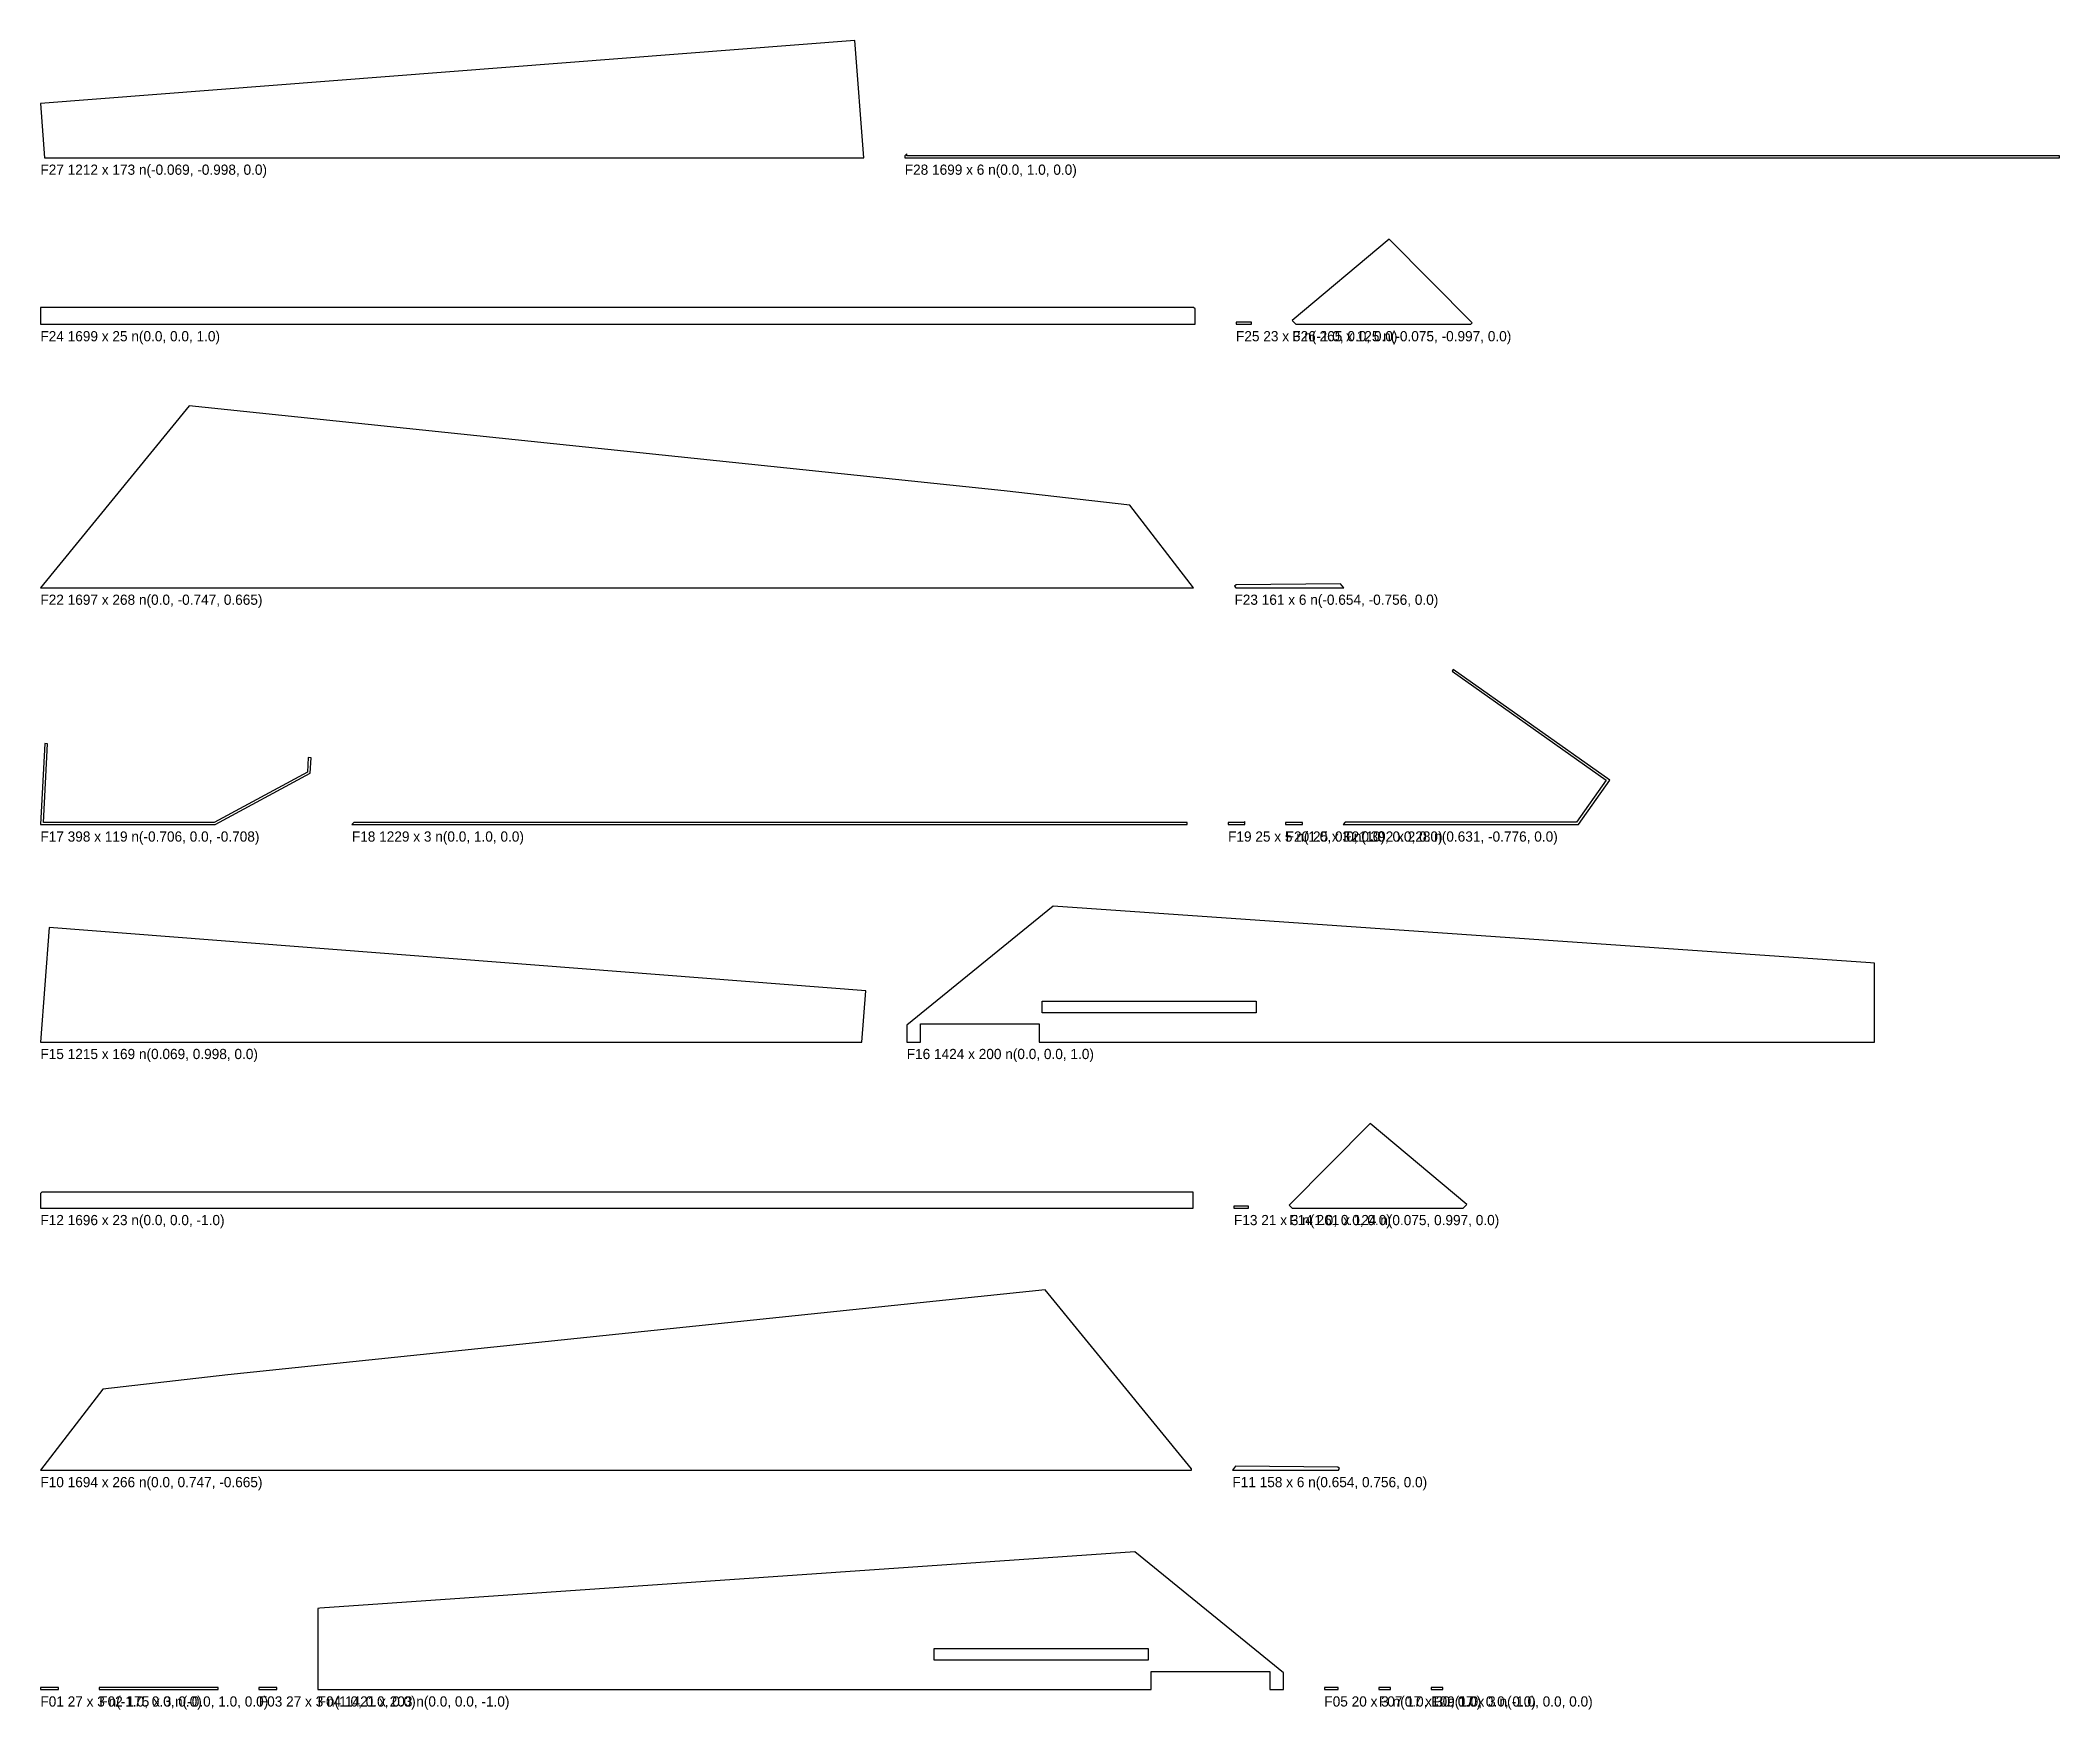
# Model space of a CAD drawing. Header units: millimetres. Extents: x 0 to 2971, y -30 to 2427.
import ezdxf

# ---------------------------------------------------------------- set-up
doc = ezdxf.new("R2010")
doc.units = ezdxf.units.MM

msp = doc.modelspace()

# ---------------------------------------------------------------- linework, layer by layer
at = {"layer": 'CUT'}
for p, q in [((1198.267, 2426.624), (0, 2333.645)), ((1211.671, 2253.885), (1198.267, 2426.624)), ((0, 2333.645), (6.189, 2253.885)), ((1274.671, 2259.874), (1271.671, 2256.885)), ((1274.671, 2256.885), (1274.671, 2259.874)), ((6.189, 2253.885), (1211.671, 2253.885)), ((1271.671, 2256.885), (1271.671, 2253.885)), ((1271.671, 2253.885), (2970.671, 2253.885)), ((2970.671, 2256.885), (1274.671, 2256.885)), ((2970.671, 2253.885), (2970.671, 2256.885)), ((1984.439, 2133.885), (1841.74, 2014.279)), ((2106.555, 2010.977), (1984.439, 2133.885)), ((1696.687, 2033.597), (0, 2033.597)), ((0, 2033.597), (0, 2008.857)), ((1699, 2031.597), (1696.687, 2033.597)), ((1699, 2008.857), (1699, 2031.597)), ((0, 2008.857), (1699, 2008.857)), ((1781.74, 2011.857), (1759, 2011.857)), ((1759, 2011.857), (1759, 2008.857)), ((1759, 2008.857), (1781.74, 2008.857)), ((1781.74, 2008.857), (1781.74, 2011.857)), ((1841.74, 2014.279), (1847.127, 2008.857)), ((1847.127, 2008.857), (2104.421, 2008.857)), ((2104.421, 2008.857), (2106.555, 2010.977)), ((219, 1888.857), (0, 1621.118)), ((1418, 1764.012), (219, 1888.857)), ((1603, 1742.954), (1418, 1764.012)), ((1696.687, 1621.118), (1603, 1742.954)), ((0, 1621.118), (1696.687, 1621.118)), ((1759.129, 1625.355), (1756.687, 1623.514)), ((1756.687, 1623.514), (1758.492, 1621.118)), ((1758.492, 1621.118), (1917.41, 1621.118)), ((1912.809, 1627.222), (1759.129, 1625.355)), ((1917.41, 1621.118), (1912.809, 1627.222)), ((2078.668, 1501.118), (2076.934, 1498.671)), ((2076.934, 1498.671), (2303.605, 1338.033)), ((2308.924, 1337.94), (2078.668, 1501.118)), ((6.398, 1392.01), (0, 1272.669)), ((4.417, 1275.673), (10.642, 1391.783)), ((10.642, 1391.783), (6.398, 1392.01)), ((394.051, 1371.229), (392.907, 1349.892)), ((398.28, 1371.003), (394.051, 1371.229)), ((397.063, 1348.295), (398.28, 1371.003)), ((392.907, 1349.892), (255.739, 1275.673)), ((257.293, 1272.669), (397.063, 1348.295)), ((2303.605, 1338.033), (2259.892, 1276.35)), ((2262.668, 1272.669), (2308.924, 1337.94)), ((0, 1272.669), (257.293, 1272.669)), ((255.739, 1275.673), (4.417, 1275.673)), ((461.291, 1275.669), (458.28, 1272.669)), ((458.28, 1272.669), (1687.291, 1272.669)), ((1687.291, 1275.669), (461.291, 1275.669)), ((1687.291, 1272.669), (1687.291, 1275.669)), ((1770.685, 1275.669), (1747.291, 1275.669)), ((1747.291, 1275.669), (1747.291, 1272.669)), ((1747.291, 1272.669), (1772.031, 1272.669)), ((1772.031, 1277.181), (1770.685, 1275.669)), ((1772.031, 1272.669), (1772.031, 1277.181)), ((1856.771, 1275.669), (1832.031, 1275.669)), ((1832.031, 1275.669), (1832.031, 1272.669)), ((1832.031, 1272.669), (1856.771, 1272.669)), ((1856.771, 1272.669), (1856.771, 1275.669)), ((1919.38, 1276.35), (1916.771, 1272.669)), ((1916.771, 1272.669), (2262.668, 1272.669)), ((2259.892, 1276.35), (1919.38, 1276.35)), ((1490.131, 1152.669), (1274.541, 977.44)), ((2692.324, 1069.448), (1490.131, 1152.669)), ((13.083, 1121.301), (0, 952.7)), ((1214.541, 1028.075), (13.083, 1121.301)), ((2698.552, 1068.977), (2692.324, 1069.448)), ((2698.552, 952.7), (2698.552, 1068.977)), ((1208.692, 952.7), (1214.541, 1028.075)), ((1473.693, 995.94), (1473.693, 1012.94)), ((1473.693, 1012.94), (1788.623, 1012.94)), ((1788.623, 1012.94), (1788.623, 995.94)), ((1788.623, 995.94), (1473.693, 995.94)), ((0, 952.7), (1208.692, 952.7)), ((1274.541, 977.44), (1274.541, 952.7)), ((1274.541, 952.7), (1294.791, 952.7)), ((1294.791, 952.7), (1294.791, 979.32)), ((1294.791, 979.32), (1469.541, 979.32)), ((1469.541, 979.32), (1469.541, 952.7)), ((1469.541, 952.7), (2698.552, 952.7)), ((1956.559, 832.7), (1837.368, 712.737)), ((2098.489, 713.739), (1956.559, 832.7)), ((2.343, 731.729), (0, 729.703)), ((0, 729.703), (0, 708.335)), ((1696, 731.729), (2.343, 731.729)), ((1696, 708.335), (1696, 731.729)), ((2093.12, 708.335), (2098.489, 713.739)), ((0, 708.335), (1696, 708.335)), ((1777.368, 711.324), (1756, 711.324)), ((1756, 711.324), (1756, 708.335)), ((1756, 708.335), (1777.368, 708.335)), ((1777.368, 708.335), (1777.368, 711.324)), ((1837.368, 712.737), (1841.798, 708.335)), ((1841.798, 708.335), (2093.12, 708.335)), ((1478.066, 588.335), (275.873, 463.158)), ((1693.657, 324.765), (1478.066, 588.335)), ((275.873, 463.158), (91.87, 442.214)), ((91.87, 442.214), (0, 322.74)), ((1758.242, 328.823), (1753.657, 322.74)), ((1908.942, 326.992), (1758.242, 328.823)), ((1911.416, 325.127), (1908.942, 326.992)), ((0, 322.74), (1693.657, 322.74)), ((1693.657, 322.74), (1693.657, 324.765)), ((1753.657, 322.74), (1909.617, 322.74)), ((1909.617, 322.74), (1911.416, 325.127)), ((1609.99, 202.74), (410.99, 119.74)), ((1828.99, 24.74), (1609.99, 202.74)), ((410.99, 119.74), (407.99, 119.513)), ((407.99, 119.513), (407.99, 0)), ((1314.907, 43.24), (1314.907, 60.24)), ((1314.907, 60.24), (1629.837, 60.24)), ((1629.837, 60.24), (1629.837, 43.24)), ((1629.837, 43.24), (1314.907, 43.24)), ((26.62, 3), (0, 3)), ((0, 3), (0, 0)), ((0, 0), (26.62, 0)), ((26.62, 0), (26.62, 3)), ((261.37, 3), (86.62, 3)), ((86.62, 3), (86.62, 0)), ((86.62, 0), (261.37, 0)), ((261.37, 0), (261.37, 3)), ((347.99, 3), (321.37, 3)), ((321.37, 3), (321.37, 0)), ((321.37, 0), (347.99, 0)), ((347.99, 0), (347.99, 3)), ((407.99, 0), (1633.99, 0)), ((1633.99, 0), (1633.99, 26.62)), ((1633.99, 26.62), (1808.74, 26.62)), ((1808.74, 26.62), (1808.74, 0)), ((1808.74, 0), (1828.99, 0)), ((1828.99, 0), (1828.99, 24.74)), ((1888.99, 3), (1888.99, 0)), ((1909.24, 3), (1888.99, 3)), ((1888.99, 0), (1909.24, 0)), ((1909.24, 0), (1909.24, 3)), ((1986.24, 3), (1969.24, 3)), ((1969.24, 3), (1969.24, 0)), ((1969.24, 0), (1986.24, 0)), ((1986.24, 0), (1986.24, 3)), ((2063.24, 3), (2046.24, 3)), ((2046.24, 3), (2046.24, 0)), ((2046.24, 0), (2063.24, 0)), ((2063.24, 0), (2063.24, 3))]:
    msp.add_line(p, q, dxfattribs=at)

# ---------------------------------------------------------------- texts
at = {"layer": 'MARK'}
for s, p in [('F27 1212 x 173 n(-0.069, -0.998, 0.0)', (0, 2228.885)), ('F28 1699 x 6 n(0.0, 1.0, 0.0)', (1271.671, 2228.885)), ('F24 1699 x 25 n(0.0, 0.0, 1.0)', (0, 1983.857)), ('F25 23 x 3 n(-1.0, 0.0, 0.0)', (1759, 1983.857)), ('F26 265 x 125 n(-0.075, -0.997, 0.0)', (1841.74, 1983.857)), ('F22 1697 x 268 n(0.0, -0.747, 0.665)', (0, 1596.118)), ('F23 161 x 6 n(-0.654, -0.756, 0.0)', (1756.687, 1596.118)), ('F17 398 x 119 n(-0.706, 0.0, -0.708)', (0, 1247.669)), ('F18 1229 x 3 n(0.0, 1.0, 0.0)', (458.28, 1247.669)), ('F19 25 x 5 n(1.0, 0.0, 0.0)', (1747.291, 1247.669)), ('F20 25 x 3 n(1.0, 0.0, 0.0)', (1832.031, 1247.669)), ('F21 392 x 228 n(0.631, -0.776, 0.0)', (1916.771, 1247.669)), ('F15 1215 x 169 n(0.069, 0.998, 0.0)', (0, 927.7)), ('F16 1424 x 200 n(0.0, 0.0, 1.0)', (1274.541, 927.7)), ('F12 1696 x 23 n(0.0, 0.0, -1.0)', (0, 683.335)), ('F13 21 x 3 n(1.0, 0.0, 0.0)', (1756, 683.335)), ('F14 261 x 124 n(0.075, 0.997, 0.0)', (1837.368, 683.335)), ('F10 1694 x 266 n(0.0, 0.747, -0.665)', (0, 297.74)), ('F11 158 x 6 n(0.654, 0.756, 0.0)', (1753.657, 297.74)), ('F01 27 x 3 n(-1.0, 0.0, 0.0)', (0, -25)), ('F02 175 x 3 n(-0.0, 1.0, 0.0)', (86.62, -25)), ('F03 27 x 3 n(1.0, 0.0, 0.0)', (321.37, -25)), ('F04 1421 x 203 n(0.0, 0.0, -1.0)', (407.99, -25)), ('F05 20 x 3 n(0.0, 1.0, 0.0)', (1888.99, -25)), ('F07 17 x 3 n(1.0, 0.0, 0.0)', (1969.24, -25)), ('F09 17 x 3 n(-1.0, 0.0, 0.0)', (2046.24, -25))]:
    msp.add_text(s, height=15, dxfattribs=at).set_placement(p)

doc.saveas('drawing.dxf')
